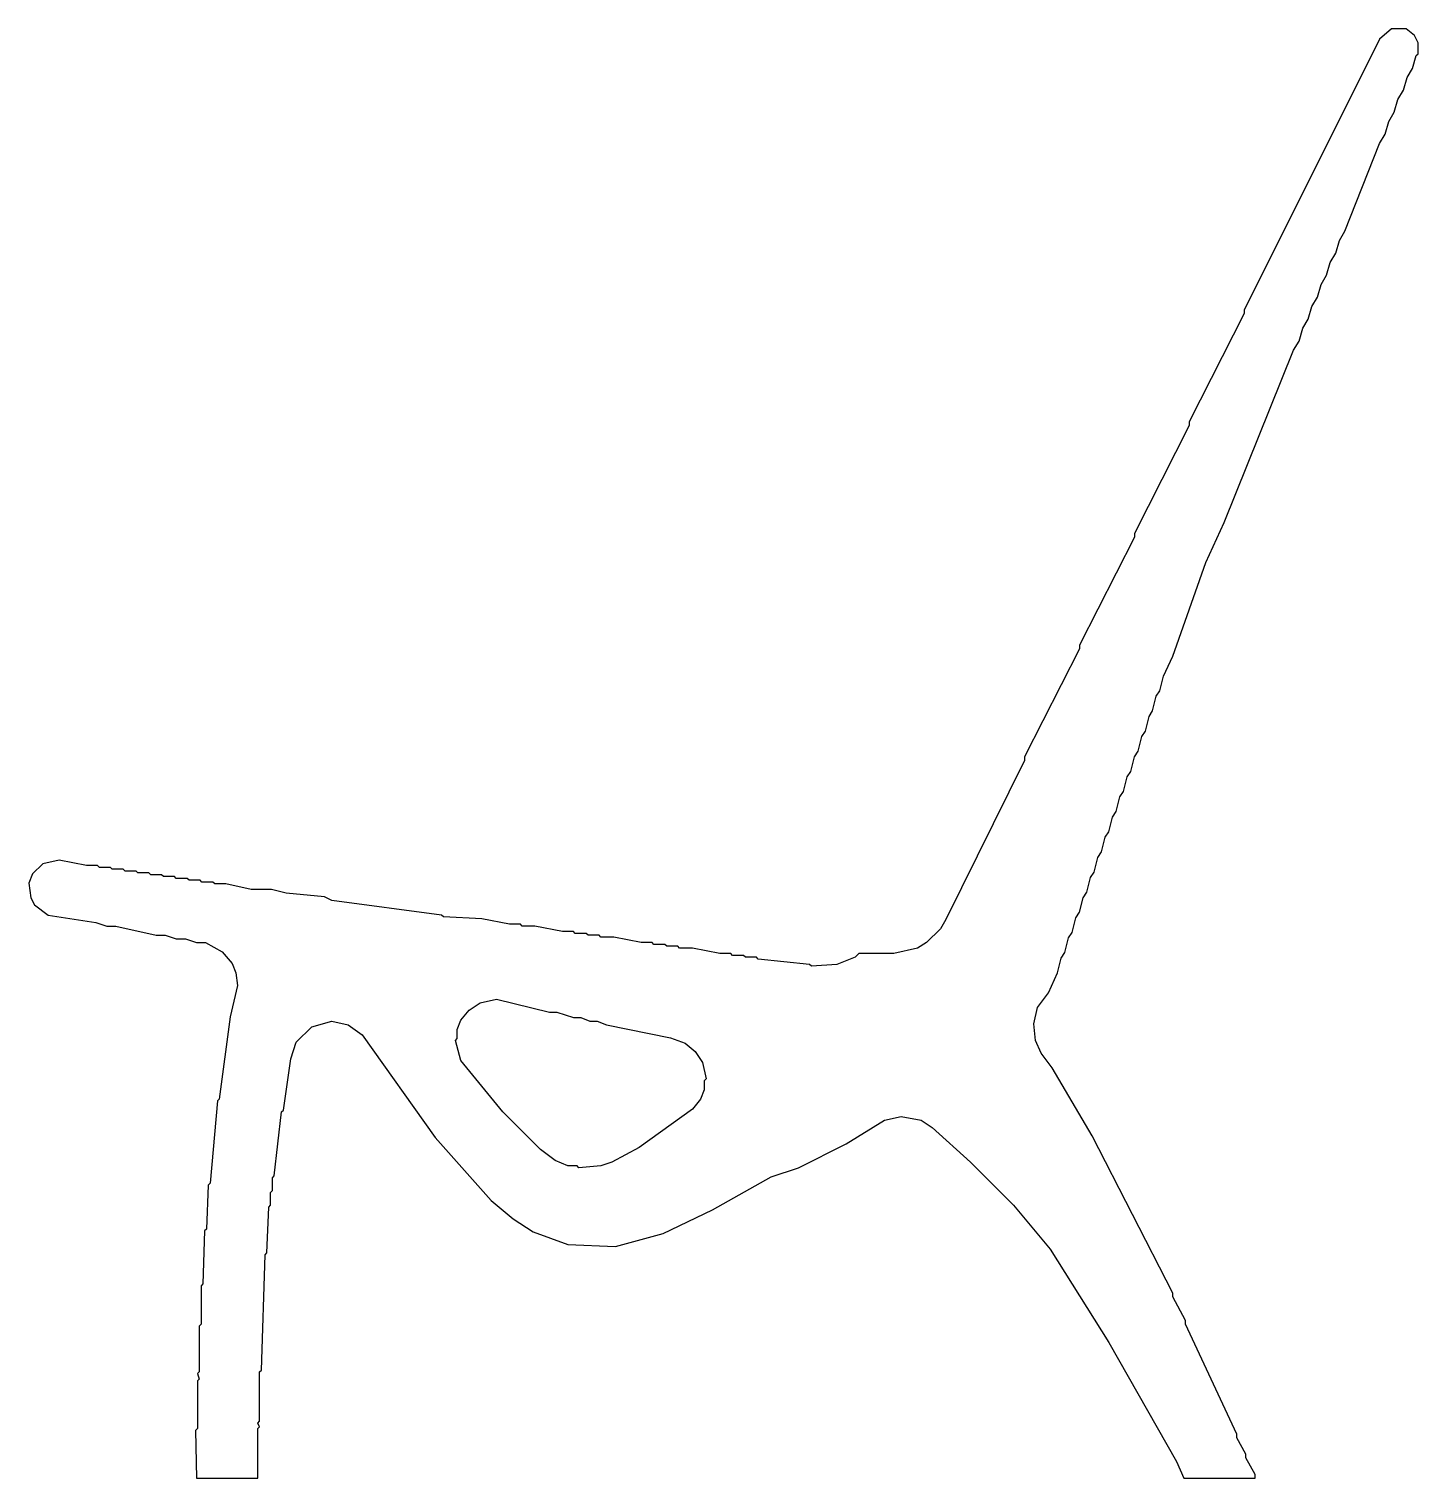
# Model space of a CAD drawing. Header units: metres. Extents: x 26 to 784, y 0 to 792.
import ezdxf

# ---------------------------------------------------------------- set-up
doc = ezdxf.new("R2010")
doc.units = ezdxf.units.M

msp = doc.modelspace()

# ---------------------------------------------------------------- linework, layer by layer
at = {"layer": 'CUT'}
for points in [[(117, 0), (150.5, 0), (150.5, 27), (151.5, 28), (150.5, 30), (151.5, 31), (151.5, 58), (152.5, 59), (154.5, 122), (155.5, 123), (156.5, 148), (157.5, 149), (157.5, 156), (158.5, 157), (158.5, 164), (159.5, 165), (163.5, 200), (164.5, 201), (168.5, 229), (171.5, 238), (180, 246.5), (191, 249.5), (200, 247.5), (207.5, 242), (247.5, 186), (278, 151.5), (290, 141.5), (301, 134.5), (320, 127.5), (346, 126.5), (372, 133.5), (399, 146.5), (431, 164.5), (446, 169.5), (472, 182.5), (493, 195.5), (502, 197.5), (513, 195.5), (519, 191.5), (540, 172.5), (563.5, 149), (583.5, 125), (615.5, 74), (652.5, 9), (656.5, 0), (695.5, 0), (695.5, 2), (690.5, 11), (690.5, 13), (685.5, 22), (685.5, 24), (657.5, 84), (657.5, 86), (650.5, 99), (650.5, 101), (606.5, 187), (584.5, 224), (578.5, 232), (575.5, 239), (574.5, 248), (576.5, 257), (582.5, 265), (587.5, 276), (589.5, 284), (591.5, 287), (593.5, 295), (595.5, 298), (597.5, 306), (599.5, 309), (601.5, 317), (603.5, 320), (605.5, 328), (607.5, 331), (609.5, 339), (611.5, 342), (613.5, 350), (615.5, 353), (617.5, 361), (619.5, 364), (621.5, 372), (623.5, 375), (625.5, 383), (627.5, 386), (629.5, 394), (631.5, 397), (633.5, 405), (635.5, 408), (637.5, 416), (639.5, 419), (641.5, 427), (643.5, 430), (645.5, 438), (650.5, 449), (668.5, 500), (678.5, 522), (716.5, 616), (719.5, 621), (721.5, 628), (724.5, 633), (726.5, 640), (729.5, 645), (731.5, 652), (734.5, 657), (736.5, 664), (739.5, 669), (741.5, 676), (744.5, 681), (763.5, 729), (766.5, 734), (768.5, 741), (771.5, 746), (773.5, 753), (776.5, 758), (778.5, 765), (781.5, 770), (783.5, 777), (784.5, 778), (784.5, 784), (782.5, 788), (778, 791.5), (770, 791.5), (763.5, 786), (689.5, 638), (689.5, 636), (659.5, 577), (659.5, 575), (629.5, 516), (629.5, 514), (599.5, 455), (599.5, 453), (569.5, 394), (569.5, 392), (526.5, 305), (523.5, 300), (516, 292.5), (511, 289.5), (498, 286.5), (479, 286.5), (477, 284.5), (467, 280.5), (453, 279.5), (452, 280.5), (424, 283.5), (423, 284.5), (417, 284.5), (416, 285.5), (410, 285.5), (409, 286.5), (403, 286.5), (388, 289.5), (381, 289.5), (380, 290.5), (374, 290.5), (373, 291.5), (367, 291.5), (366, 292.5), (360, 292.5), (345, 295.5), (338, 295.5), (337, 296.5), (331, 296.5), (330, 297.5), (324, 297.5), (323, 298.5), (317, 298.5), (302, 301.5), (295, 301.5), (294, 302.5), (288, 302.5), (273, 305.5), (252, 306.5), (251, 307.5), (191, 315.5), (187, 317.5), (166, 319.5), (158, 321.5), (147, 321.5), (133, 324.5), (127, 324.5), (126, 325.5), (120, 325.5), (119, 326.5), (113, 326.5), (112, 327.5), (106, 327.5), (105, 328.5), (99, 328.5), (98, 329.5), (92, 329.5), (91, 330.5), (85, 330.5), (84, 331.5), (78, 331.5), (77, 332.5), (71, 332.5), (70, 333.5), (64, 333.5), (63, 334.5), (57, 334.5), (42, 337.5), (33, 335.5), (27.5, 330), (25.5, 325), (26.5, 317), (28.5, 313), (36, 307.5), (62, 303.5), (68, 301.5), (73, 301.5), (95, 296.5), (100, 296.5), (106, 294.5), (111, 294.5), (117, 292.5), (122, 292.5), (131, 287.5), (136.5, 281), (138.5, 276), (139.5, 269), (135.5, 252), (129.5, 207), (128.5, 206), (124.5, 161), (123.5, 160), (122.5, 136), (121.5, 135), (120.5, 106), (119.5, 105), (119.5, 84), (118.5, 83), (118.5, 58), (117.5, 57), (118.5, 54), (117.5, 53), (117.5, 27), (116.5, 26)], [(326, 169.5), (325, 170.5), (320, 170.5), (313, 173.5), (305, 179.5), (284.5, 200), (261.5, 228), (258.5, 239), (259.5, 240), (259.5, 245), (261.5, 250), (266, 255.5), (272, 259.5), (281, 261.5), (310, 254.5), (314, 254.5), (323, 251.5), (327, 251.5), (332, 249.5), (336, 249.5), (341, 247.5), (376, 240.5), (384, 237.5), (389.5, 233), (393.5, 227), (395.5, 218), (394.5, 217), (394.5, 212), (392.5, 207), (388, 201.5), (359, 180.5), (344, 172.5), (338, 170.5)]]:
    msp.add_lwpolyline(points, close=True, dxfattribs=at)

doc.saveas('drawing.dxf')
